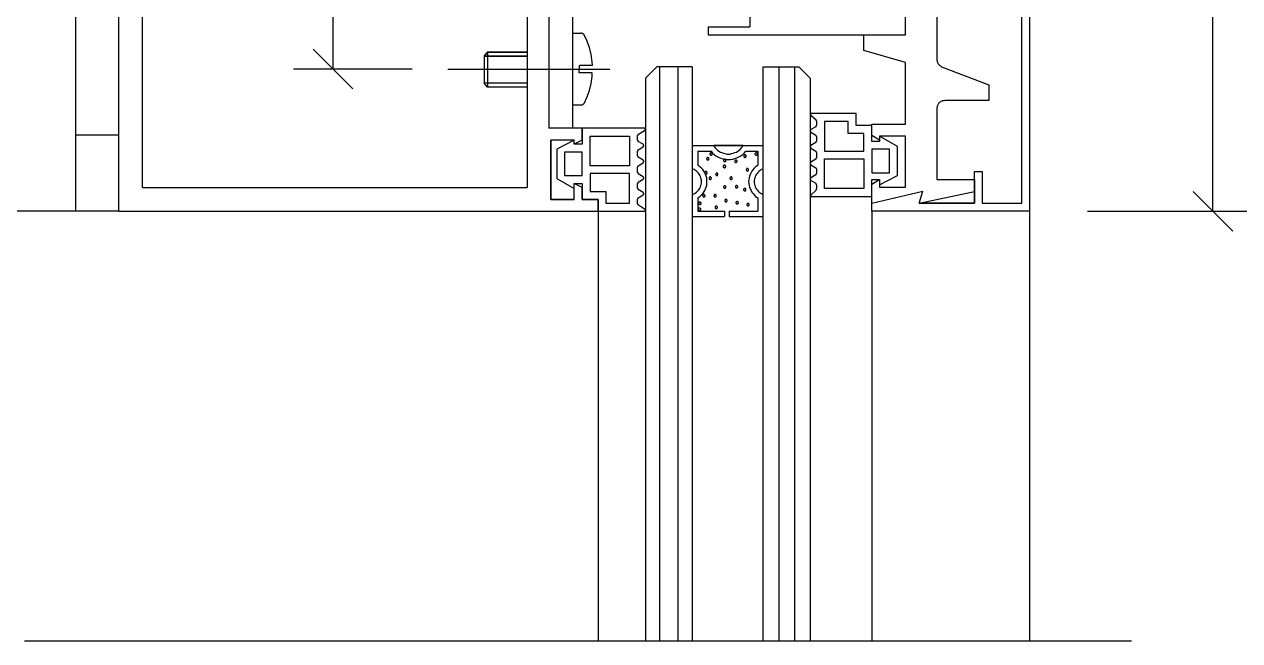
# Model space of a CAD drawing. Header units: metres. Extents: x 0 to 420, y 0 to 297.
# Drawn here: x 218.2 to 279.6, y 139.6 to 170.7 of the extents above; entities that cross this region are included whole.
import ezdxf

# ---------------------------------------------------------------- set-up
doc = ezdxf.new("R2010")
doc.units = ezdxf.units.M

msp = doc.modelspace()

# ---------------------------------------------------------------- linework, layer by layer
for p, q in [((223, 161.3), (223, 189.21)), ((278.29, 161.3), (278.29, 189.21)), ((224.2, 162.5), (224.2, 188.02)), ((243.63, 188.02), (243.63, 162.5)), ((233.83, 168.48), (233.83, 182.04)), ((262.75, 170.21), (262.75, 180.17)), ((244.73, 176.84), (244.73, 165.49)), ((245.92, 175.66), (245.92, 165.49)), ((268.63, 161.7), (268.63, 175.26)), ((269.03, 175.26), (269.03, 161.3)), ((254.89, 174.85), (254.89, 170.61)), ((264.34, 174.86), (264.34, 168.97)), ((220.81, 173.26), (220.81, 161.3)), ((245.92, 170.29), (246.35, 170.29)), ((252.79, 170.61), (254.89, 170.61)), ((252.79, 170.61), (252.79, 170.21)), ((252.79, 170.21), (262.75, 170.21)), ((260.65, 170.21), (262.75, 170.21)), ((260.65, 169.41), (260.65, 170.21)), ((232.83, 169.48), (234.83, 167.48)), ((241.64, 169.35), (241.46, 169.15)), ((241.64, 169.34), (241.46, 169.14)), ((241.46, 169.15), (243.63, 169.15)), ((241.46, 169.15), (241.46, 167.78)), ((241.46, 169.14), (243.63, 169.14)), ((241.46, 169.14), (241.46, 167.77)), ((241.64, 169.35), (241.64, 167.57)), ((241.64, 169.35), (243.63, 169.35)), ((241.64, 169.34), (241.64, 167.57)), ((241.64, 169.34), (243.63, 169.34)), ((262.75, 168.82), (260.65, 169.41)), ((237.83, 168.48), (231.83, 168.48)), ((239.63, 168.48), (247.82, 168.48)), ((246.27, 168.29), (246.28, 168.66)), ((246.94, 168.66), (246.28, 168.66)), ((249.61, 168.02), (250.19, 168.6)), ((251.98, 168.6), (250.19, 168.6)), ((250.32, 168.6), (250.32, 139.61)), ((251.25, 168.6), (251.25, 139.61)), ((251.98, 168.6), (251.98, 139.61)), ((255.57, 139.61), (255.57, 168.6)), ((255.57, 168.6), (257.37, 168.6)), ((256.37, 139.61), (256.37, 168.6)), ((257.17, 139.61), (257.17, 168.6)), ((257.96, 168), (257.37, 168.6)), ((262.75, 165.69), (262.75, 168.82)), ((264.58, 168.6), (266.97, 167.68)), ((243.63, 167.77), (241.46, 167.77)), ((243.63, 167.77), (241.46, 167.77)), ((241.64, 167.57), (241.46, 167.77)), ((241.64, 167.57), (241.46, 167.77)), ((246.93, 168.29), (246.27, 168.29)), ((249.61, 168.02), (249.61, 139.61)), ((257.96, 139.61), (257.96, 168)), ((266.97, 167.68), (266.97, 166.89)), ((243.63, 167.57), (241.64, 167.57)), ((243.63, 167.57), (241.64, 167.57)), ((245.92, 166.67), (246.35, 166.67)), ((264.34, 166.49), (264.34, 162.9)), ((266.97, 166.89), (264.74, 166.89)), ((260.26, 166.23), (257.96, 166.23)), ((257.96, 166.23), (257.96, 166.2)), ((258.01, 166.12), (258.22, 165.93)), ((258.26, 165.86), (258.26, 165.64)), ((260.26, 165.63), (260.26, 166.23)), ((246.42, 165.49), (244.73, 165.49)), ((249.61, 165.49), (246.42, 165.49)), ((246.42, 165.49), (246.42, 164.69)), ((246.42, 164.89), (246.42, 165.49)), ((249.26, 165.19), (249.57, 165.38)), ((249.61, 165.46), (249.61, 165.49)), ((258.22, 165.57), (257.98, 165.42)), ((257.98, 165.29), (258.22, 165.14)), ((259.86, 165.83), (258.66, 165.83)), ((258.66, 165.83), (258.66, 164.34)), ((259.86, 165.23), (259.86, 165.83)), ((260.65, 165.23), (259.86, 165.23)), ((261.05, 165.63), (260.26, 165.63)), ((260.65, 164.44), (260.65, 165.23)), ((261.05, 165.69), (262.75, 165.69)), ((261.05, 165.12), (261.05, 165.69)), ((261.05, 164.83), (261.05, 165.63)), ((220.81, 165.16), (223, 165.16)), ((244.83, 161.9), (244.83, 164.89)), ((244.83, 164.89), (244.83, 161.9)), ((246.02, 164.89), (244.83, 164.89)), ((246.02, 164.89), (245.13, 164.43)), ((246.02, 164.69), (246.02, 164.89)), ((246.02, 164.69), (246.02, 164.89)), ((246.42, 164.89), (246.02, 164.69)), ((246.42, 164.69), (246.02, 164.69)), ((246.42, 164.69), (246.42, 164.69)), ((246.82, 163.6), (246.82, 165.09)), ((246.82, 165.09), (248.81, 165.09)), ((248.81, 165.09), (248.81, 163.6)), ((249.21, 164.9), (249.21, 165.12)), ((249.5, 164.68), (249.25, 164.83)), ((251.98, 164.62), (255.57, 164.62)), ((251.98, 164.62), (253.07, 164.62)), ((254.55, 164.62), (253.07, 164.62)), ((254.55, 164.62), (255.57, 164.62)), ((258.22, 164.77), (257.98, 164.62)), ((258.26, 165.07), (258.26, 164.84)), ((261.45, 164.89), (261.05, 165.12)), ((261.45, 164.83), (261.05, 164.83)), ((262.75, 165.09), (261.45, 165.09)), ((262.35, 164.57), (261.45, 165.09)), ((261.45, 165.09), (261.45, 164.83)), ((261.45, 165.09), (261.45, 164.89)), ((262.75, 162.51), (262.75, 165.09)), ((245.13, 164.43), (245.13, 162.96)), ((246.42, 164.29), (245.52, 164.29)), ((245.52, 164.29), (245.52, 163.1)), ((246.42, 163.1), (246.42, 164.29)), ((249.21, 164.1), (249.21, 164.33)), ((249.25, 164.4), (249.5, 164.55)), ((249.5, 163.88), (249.25, 164.03)), ((252.26, 164.34), (252.26, 163.62)), ((252.26, 164.34), (252.92, 164.34)), ((254.69, 164.34), (255.29, 164.34)), ((255.29, 164.34), (255.29, 163.62)), ((257.98, 164.49), (258.22, 164.34)), ((258.26, 164.27), (258.26, 164)), ((258.66, 164.34), (260.65, 164.34)), ((260.65, 164.34), (260.65, 164.44)), ((261.05, 164.44), (261.05, 163.24)), ((261.95, 164.44), (261.05, 164.44)), ((261.95, 163.24), (261.95, 164.44)), ((262.35, 163.1), (262.35, 164.57)), ((248.81, 163.6), (246.82, 163.6)), ((249.21, 163.26), (249.21, 163.53)), ((249.25, 163.6), (249.5, 163.75)), ((258.22, 163.93), (257.98, 163.78)), ((257.98, 163.65), (258.22, 163.5)), ((258.26, 163.43), (258.26, 163.21)), ((258.66, 162.44), (258.66, 163.94)), ((258.66, 163.94), (260.65, 163.94)), ((260.65, 163.94), (260.65, 162.44)), ((245.13, 162.96), (246.02, 162.44)), ((245.52, 163.1), (246.42, 163.1)), ((248.81, 163.2), (246.82, 163.2)), ((246.82, 163.2), (246.82, 163.1)), ((246.82, 163.1), (246.82, 162.3)), ((248.81, 161.7), (248.81, 163.2)), ((249.5, 163.04), (249.25, 163.19)), ((249.25, 162.76), (249.5, 162.92)), ((258.22, 163.14), (257.98, 162.99)), ((257.98, 162.86), (258.22, 162.71)), ((261.05, 163.24), (261.95, 163.24)), ((261.05, 162.9), (261.45, 162.9)), ((261.05, 162.04), (261.05, 162.9)), ((261.05, 162.9), (261.05, 162.9)), ((261.05, 162.67), (261.45, 162.9)), ((261.45, 162.64), (262.35, 163.1)), ((261.45, 162.9), (261.45, 162.64)), ((261.45, 162.9), (261.45, 162.51)), ((264.34, 162.9), (266.24, 162.9)), ((266.24, 161.7), (266.24, 163.3)), ((266.24, 163.3), (266.63, 163.3)), ((266.24, 162.9), (266.24, 161.7)), ((266.63, 163.3), (266.63, 161.7)), ((224.2, 162.5), (243.63, 162.5)), ((246.02, 162.44), (246.02, 162.7)), ((246.02, 162.7), (246.42, 162.7)), ((246.02, 161.9), (246.02, 162.7)), ((246.42, 162.5), (246.02, 162.7)), ((246.42, 162.7), (246.42, 161.9)), ((246.42, 161.9), (246.42, 162.5)), ((246.82, 162.3), (247.62, 162.3)), ((247.62, 162.3), (247.62, 161.7)), ((249.21, 162.47), (249.21, 162.69)), ((249.5, 162.25), (249.25, 162.4)), ((258.22, 162.34), (258.01, 162.15)), ((258.26, 162.64), (258.26, 162.41)), ((260.65, 162.44), (258.66, 162.44)), ((261.05, 162.1), (261.05, 162.67)), ((261.05, 161.7), (263.64, 162.31)), ((261.45, 162.51), (262.75, 162.51)), ((263.44, 161.7), (263.64, 162.31)), ((263.44, 161.7), (266.24, 162.3)), ((277.29, 162.3), (279.29, 160.3)), ((244.83, 161.9), (246.02, 161.9)), ((246.02, 161.9), (244.83, 161.9)), ((246.42, 161.9), (247.22, 161.9)), ((247.22, 161.9), (246.42, 161.9)), ((246.42, 161.9), (247.22, 161.9)), ((247.22, 161.9), (247.22, 161.3)), ((247.22, 161.3), (247.22, 161.9)), ((247.62, 161.7), (248.81, 161.7)), ((249.21, 161.67), (249.21, 161.9)), ((249.25, 161.97), (249.5, 162.12)), ((249.57, 161.41), (249.26, 161.6)), ((252.26, 161.98), (252.26, 161.31)), ((255.29, 161.98), (255.29, 161.31)), ((257.96, 162.08), (257.96, 162.04)), ((257.96, 162.04), (261.05, 162.04)), ((261.05, 161.7), (261.05, 162.1)), ((261.05, 161.3), (261.05, 161.7)), ((266.24, 161.7), (263.44, 161.7)), ((263.44, 161.7), (266.24, 161.7)), ((266.63, 161.7), (268.63, 161.7)), ((223, 161.3), (97.7, 161.3)), ((223, 161.3), (247.22, 161.3)), ((244.16, 161.3), (247.22, 161.3)), ((247.22, 161.3), (249.61, 161.3)), ((247.22, 161.3), (247.22, 139.61)), ((249.61, 161.3), (249.61, 161.34)), ((251.98, 161.03), (253.61, 161.03)), ((252.26, 161.31), (253.61, 161.31)), ((253.61, 161.31), (253.61, 161.03)), ((253.85, 161.31), (255.29, 161.31)), ((253.85, 161.31), (253.85, 161.03)), ((253.85, 161.03), (255.57, 161.03)), ((261.05, 161.3), (261.05, 139.61)), ((269.03, 161.3), (261.05, 161.3)), ((269.03, 161.3), (269.03, 139.61)), ((271.95, 161.3), (280.29, 161.3)), ((218.23, 139.61), (274.17, 139.61))]:
    msp.add_line(p, q)
for points in [[(246.53, 170.18), (246.53, 170.19), (246.52, 170.2), (246.51, 170.22), (246.49, 170.23), (246.48, 170.25), (246.46, 170.26), (246.45, 170.27), (246.43, 170.28), (246.41, 170.28), (246.39, 170.29), (246.37, 170.29), (246.35, 170.29), (246.35, 170.29)], [(246.94, 168.66), (246.92, 168.85), (246.87, 169.21), (246.78, 169.57), (246.65, 169.92), (246.53, 170.18)], [(264.34, 168.97), (264.34, 168.93), (264.35, 168.89), (264.36, 168.86), (264.37, 168.82), (264.39, 168.78), (264.41, 168.75), (264.43, 168.72), (264.46, 168.69), (264.49, 168.66), (264.52, 168.64), (264.55, 168.62), (264.58, 168.6)], [(246.53, 166.78), (246.65, 167.04), (246.78, 167.39), (246.87, 167.75), (246.92, 168.11), (246.93, 168.29)], [(246.35, 166.67), (246.37, 166.67), (246.39, 166.67), (246.41, 166.67), (246.43, 166.68), (246.45, 166.69), (246.46, 166.7), (246.48, 166.71), (246.49, 166.72), (246.51, 166.74), (246.52, 166.75), (246.53, 166.77), (246.53, 166.77)], [(264.74, 166.89), (264.7, 166.88), (264.66, 166.88), (264.62, 166.87), (264.59, 166.86), (264.55, 166.84), (264.52, 166.82), (264.49, 166.8), (264.46, 166.77), (264.43, 166.74), (264.41, 166.71), (264.39, 166.68), (264.37, 166.64), (264.36, 166.6), (264.35, 166.56), (264.34, 166.53), (264.34, 166.49), (264.34, 166.49)], [(257.96, 166.2), (257.96, 166.19), (257.96, 166.18), (257.97, 166.17), (257.97, 166.16), (257.97, 166.16), (257.98, 166.15), (257.98, 166.14), (257.99, 166.14), (257.99, 166.13), (258, 166.13), (258.01, 166.13), (258.01, 166.12)], [(258.22, 165.93), (258.22, 165.93), (258.22, 165.92), (258.22, 165.91), (258.22, 165.9), (258.23, 165.9), (258.23, 165.89), (258.24, 165.88), (258.24, 165.88), (258.25, 165.87), (258.25, 165.87), (258.26, 165.86), (258.26, 165.86)], [(249.57, 165.38), (249.57, 165.39), (249.57, 165.39), (249.58, 165.39), (249.59, 165.4), (249.59, 165.41), (249.6, 165.41), (249.6, 165.42), (249.6, 165.43), (249.61, 165.43), (249.61, 165.44), (249.61, 165.45), (249.61, 165.46), (249.61, 165.46)], [(257.98, 165.42), (257.97, 165.41), (257.97, 165.41), (257.96, 165.4), (257.96, 165.4), (257.95, 165.39), (257.95, 165.38), (257.95, 165.38), (257.94, 165.37), (257.94, 165.36), (257.94, 165.35), (257.94, 165.35), (257.94, 165.34), (257.95, 165.33), (257.95, 165.32), (257.95, 165.32), (257.96, 165.31), (257.96, 165.3), (257.97, 165.3), (257.97, 165.29), (257.98, 165.29)], [(258.26, 165.64), (258.26, 165.64), (258.25, 165.63), (258.25, 165.63), (258.24, 165.62), (258.24, 165.61), (258.23, 165.61), (258.23, 165.6), (258.23, 165.59), (258.23, 165.58), (258.22, 165.58), (258.22, 165.57), (258.22, 165.57)], [(249.21, 165.12), (249.21, 165.12), (249.22, 165.13), (249.23, 165.13), (249.23, 165.14), (249.24, 165.14), (249.24, 165.15), (249.25, 165.16), (249.25, 165.16), (249.25, 165.17), (249.25, 165.18), (249.26, 165.19), (249.26, 165.19), (249.26, 165.19)], [(249.25, 164.83), (249.25, 164.84), (249.25, 164.84), (249.25, 164.85), (249.24, 164.86), (249.24, 164.87), (249.24, 164.87), (249.23, 164.88), (249.23, 164.89), (249.22, 164.89), (249.21, 164.9), (249.21, 164.9)], [(249.5, 164.55), (249.5, 164.55), (249.51, 164.56), (249.51, 164.56), (249.52, 164.57), (249.52, 164.58), (249.52, 164.58), (249.53, 164.59), (249.53, 164.6), (249.53, 164.61), (249.53, 164.61), (249.53, 164.62), (249.53, 164.63), (249.53, 164.64), (249.52, 164.64), (249.52, 164.65), (249.52, 164.66), (249.51, 164.66), (249.51, 164.67), (249.5, 164.68), (249.5, 164.68)], [(253.07, 164.62), (253.09, 164.57), (253.14, 164.5), (253.2, 164.44), (253.26, 164.39), (253.33, 164.34), (253.4, 164.29), (253.48, 164.26), (253.56, 164.23), (253.64, 164.21), (253.72, 164.19), (253.81, 164.19), (253.89, 164.19), (253.97, 164.21), (254.05, 164.23), (254.13, 164.26), (254.21, 164.29), (254.28, 164.34), (254.35, 164.39), (254.41, 164.44), (254.47, 164.5), (254.52, 164.57), (254.55, 164.62)], [(257.98, 164.62), (257.97, 164.62), (257.97, 164.61), (257.96, 164.61), (257.96, 164.6), (257.95, 164.59), (257.95, 164.59), (257.95, 164.58), (257.94, 164.57), (257.94, 164.56), (257.94, 164.56), (257.94, 164.55), (257.94, 164.54), (257.95, 164.53), (257.95, 164.53), (257.95, 164.52), (257.96, 164.51), (257.96, 164.51), (257.97, 164.5), (257.97, 164.49), (257.98, 164.49)], [(258.22, 165.14), (258.22, 165.13), (258.23, 165.12), (258.23, 165.11), (258.23, 165.11), (258.23, 165.1), (258.24, 165.09), (258.24, 165.09), (258.25, 165.08), (258.25, 165.08), (258.26, 165.07), (258.26, 165.07)], [(258.26, 164.84), (258.26, 164.84), (258.25, 164.83), (258.25, 164.83), (258.24, 164.82), (258.24, 164.82), (258.23, 164.81), (258.23, 164.8), (258.23, 164.79), (258.23, 164.79), (258.22, 164.78), (258.22, 164.77), (258.22, 164.77)], [(249.21, 164.33), (249.21, 164.33), (249.22, 164.34), (249.23, 164.34), (249.23, 164.35), (249.24, 164.35), (249.24, 164.36), (249.24, 164.37), (249.25, 164.37), (249.25, 164.38), (249.25, 164.39), (249.25, 164.4), (249.25, 164.4)], [(249.25, 164.03), (249.25, 164.04), (249.25, 164.05), (249.25, 164.06), (249.24, 164.06), (249.24, 164.07), (249.24, 164.08), (249.23, 164.08), (249.23, 164.09), (249.22, 164.09), (249.21, 164.1), (249.21, 164.1)], [(252.83, 163.95), (252.83, 163.95), (252.82, 163.96), (252.82, 163.96), (252.82, 163.97), (252.82, 163.97), (252.82, 163.98), (252.81, 163.98), (252.81, 163.99), (252.8, 163.99), (252.8, 164), (252.79, 164), (252.79, 164), (252.78, 164), (252.78, 164.01), (252.77, 164.01), (252.76, 164.01), (252.76, 164.01), (252.75, 164.01), (252.75, 164), (252.74, 164), (252.74, 164), (252.73, 164), (252.73, 163.99), (252.72, 163.99), (252.72, 163.98), (252.71, 163.98), (252.71, 163.97), (252.71, 163.97), (252.71, 163.96), (252.7, 163.96), (252.7, 163.95), (252.7, 163.95), (252.7, 163.94), (252.7, 163.93), (252.71, 163.93), (252.71, 163.92), (252.71, 163.92), (252.71, 163.91), (252.72, 163.91), (252.72, 163.9), (252.73, 163.9), (252.73, 163.9), (252.74, 163.89), (252.74, 163.89), (252.75, 163.89), (252.75, 163.89), (252.76, 163.89), (252.76, 163.88), (252.77, 163.89), (252.78, 163.89), (252.78, 163.89), (252.79, 163.89), (252.79, 163.89), (252.8, 163.9), (252.8, 163.9), (252.81, 163.9), (252.81, 163.91), (252.82, 163.91), (252.82, 163.92), (252.82, 163.92), (252.82, 163.93), (252.82, 163.93), (252.83, 163.94), (252.83, 163.95)], [(252.99, 164.19), (252.99, 164.2), (252.99, 164.2), (252.99, 164.21), (252.99, 164.21), (252.99, 164.22), (252.98, 164.22), (252.98, 164.23), (252.98, 164.23), (252.97, 164.24), (252.97, 164.24), (252.96, 164.24), (252.96, 164.25), (252.95, 164.25), (252.94, 164.25), (252.94, 164.25), (252.93, 164.25), (252.93, 164.25), (252.92, 164.25), (252.92, 164.25), (252.91, 164.25), (252.9, 164.24), (252.9, 164.24), (252.89, 164.24), (252.89, 164.23), (252.89, 164.23), (252.88, 164.22), (252.88, 164.22), (252.88, 164.21), (252.87, 164.21), (252.87, 164.2), (252.87, 164.2), (252.87, 164.19), (252.87, 164.18), (252.87, 164.18), (252.87, 164.17), (252.88, 164.17), (252.88, 164.16), (252.88, 164.16), (252.89, 164.15), (252.89, 164.15), (252.89, 164.14), (252.9, 164.14), (252.9, 164.14), (252.91, 164.13), (252.92, 164.13), (252.92, 164.13), (252.93, 164.13), (252.93, 164.13), (252.94, 164.13), (252.94, 164.13), (252.95, 164.13), (252.96, 164.13), (252.96, 164.14), (252.97, 164.14), (252.97, 164.14), (252.98, 164.15), (252.98, 164.15), (252.98, 164.16), (252.99, 164.16), (252.99, 164.17), (252.99, 164.17), (252.99, 164.18), (252.99, 164.18), (252.99, 164.19)], [(252.92, 164.34), (252.93, 164.33), (253, 164.24), (253.08, 164.17), (253.17, 164.1), (253.27, 164.05), (253.37, 164), (253.48, 163.96), (253.58, 163.93), (253.69, 163.92), (253.81, 163.91), (253.92, 163.92), (254.03, 163.93), (254.14, 163.96), (254.24, 164), (254.34, 164.05), (254.44, 164.1), (254.53, 164.17), (254.61, 164.24), (254.68, 164.33), (254.69, 164.34)], [(254.71, 164.08), (254.71, 164.09), (254.71, 164.1), (254.71, 164.1), (254.7, 164.11), (254.7, 164.11), (254.7, 164.12), (254.69, 164.12), (254.69, 164.13), (254.69, 164.13), (254.68, 164.13), (254.68, 164.14), (254.67, 164.14), (254.67, 164.14), (254.66, 164.14), (254.65, 164.14), (254.65, 164.14), (254.64, 164.14), (254.64, 164.14), (254.63, 164.14), (254.62, 164.14), (254.62, 164.14), (254.61, 164.13), (254.61, 164.13), (254.6, 164.13), (254.6, 164.12), (254.6, 164.12), (254.59, 164.11), (254.59, 164.11), (254.59, 164.1), (254.59, 164.1), (254.59, 164.09), (254.59, 164.08), (254.59, 164.08), (254.59, 164.07), (254.59, 164.07), (254.59, 164.06), (254.59, 164.05), (254.6, 164.05), (254.6, 164.04), (254.6, 164.04), (254.61, 164.04), (254.61, 164.03), (254.62, 164.03), (254.62, 164.03), (254.63, 164.03), (254.64, 164.02), (254.64, 164.02), (254.65, 164.02), (254.65, 164.02), (254.66, 164.02), (254.67, 164.03), (254.67, 164.03), (254.68, 164.03), (254.68, 164.03), (254.69, 164.04), (254.69, 164.04), (254.69, 164.04), (254.7, 164.05), (254.7, 164.05), (254.7, 164.06), (254.71, 164.07), (254.71, 164.07), (254.71, 164.08), (254.71, 164.08)], [(255.28, 164.19), (255.27, 164.2), (255.27, 164.2), (255.27, 164.21), (255.27, 164.21), (255.27, 164.22), (255.26, 164.22), (255.26, 164.23), (255.26, 164.23), (255.25, 164.24), (255.25, 164.24), (255.24, 164.24), (255.24, 164.25), (255.23, 164.25), (255.23, 164.25), (255.22, 164.25), (255.21, 164.25), (255.21, 164.25), (255.2, 164.25), (255.2, 164.25), (255.19, 164.25), (255.18, 164.24), (255.18, 164.24), (255.18, 164.24), (255.17, 164.23), (255.17, 164.23), (255.16, 164.22), (255.16, 164.22), (255.16, 164.21), (255.16, 164.21), (255.15, 164.2), (255.15, 164.2), (255.15, 164.19), (255.15, 164.18), (255.15, 164.18), (255.16, 164.17), (255.16, 164.17), (255.16, 164.16), (255.16, 164.16), (255.17, 164.15), (255.17, 164.15), (255.18, 164.14), (255.18, 164.14), (255.18, 164.14), (255.19, 164.13), (255.2, 164.13), (255.2, 164.13), (255.21, 164.13), (255.21, 164.13), (255.22, 164.13), (255.23, 164.13), (255.23, 164.13), (255.24, 164.13), (255.24, 164.14), (255.25, 164.14), (255.25, 164.14), (255.26, 164.15), (255.26, 164.15), (255.26, 164.16), (255.27, 164.16), (255.27, 164.17), (255.27, 164.17), (255.27, 164.18), (255.27, 164.18), (255.28, 164.19)], [(258.22, 164.34), (258.22, 164.33), (258.23, 164.32), (258.23, 164.32), (258.23, 164.31), (258.23, 164.3), (258.24, 164.3), (258.24, 164.29), (258.25, 164.28), (258.25, 164.28), (258.26, 164.27), (258.26, 164.27)], [(258.26, 164), (258.26, 164), (258.25, 164), (258.25, 163.99), (258.24, 163.99), (258.24, 163.98), (258.23, 163.97), (258.23, 163.97), (258.23, 163.96), (258.23, 163.95), (258.22, 163.94), (258.22, 163.93), (258.22, 163.93)], [(249.21, 163.53), (249.21, 163.53), (249.22, 163.54), (249.23, 163.54), (249.23, 163.55), (249.24, 163.56), (249.24, 163.56), (249.24, 163.57), (249.25, 163.58), (249.25, 163.58), (249.25, 163.59), (249.25, 163.6), (249.25, 163.6)], [(249.5, 163.75), (249.5, 163.75), (249.51, 163.76), (249.51, 163.77), (249.52, 163.77), (249.52, 163.78), (249.52, 163.79), (249.53, 163.79), (249.53, 163.8), (249.53, 163.81), (249.53, 163.82), (249.53, 163.82), (249.53, 163.83), (249.53, 163.84), (249.52, 163.85), (249.52, 163.85), (249.52, 163.86), (249.51, 163.87), (249.51, 163.87), (249.5, 163.88), (249.5, 163.88)], [(251.98, 162.15), (252.02, 162.17), (252.09, 162.2), (252.14, 162.23), (252.2, 162.27), (252.25, 162.31), (252.29, 162.36), (252.33, 162.42), (252.36, 162.47), (252.39, 162.54), (252.42, 162.6), (252.43, 162.66), (252.44, 162.73), (252.44, 162.8), (252.44, 162.86), (252.43, 162.93), (252.42, 162.99), (252.39, 163.06), (252.36, 163.12), (252.33, 163.17), (252.29, 163.23), (252.25, 163.28), (252.2, 163.32), (252.14, 163.36), (252.09, 163.4), (252.02, 163.42), (251.98, 163.44)], [(252.26, 161.98), (252.3, 162), (252.37, 162.05), (252.44, 162.12), (252.51, 162.19), (252.56, 162.26), (252.61, 162.34), (252.65, 162.43), (252.68, 162.52), (252.71, 162.61), (252.72, 162.7), (252.72, 162.8), (252.72, 162.89), (252.71, 162.98), (252.68, 163.07), (252.65, 163.16), (252.61, 163.25), (252.56, 163.33), (252.51, 163.4), (252.44, 163.47), (252.37, 163.54), (252.3, 163.59), (252.26, 163.62)], [(253.67, 163.56), (253.67, 163.57), (253.67, 163.58), (253.67, 163.58), (253.66, 163.59), (253.66, 163.59), (253.66, 163.6), (253.65, 163.6), (253.65, 163.61), (253.65, 163.61), (253.64, 163.61), (253.64, 163.62), (253.63, 163.62), (253.62, 163.62), (253.62, 163.62), (253.61, 163.62), (253.61, 163.62), (253.6, 163.62), (253.59, 163.62), (253.59, 163.62), (253.58, 163.62), (253.58, 163.62), (253.57, 163.61), (253.57, 163.61), (253.56, 163.61), (253.56, 163.6), (253.56, 163.6), (253.55, 163.59), (253.55, 163.59), (253.55, 163.58), (253.55, 163.58), (253.55, 163.57), (253.55, 163.56), (253.55, 163.56), (253.55, 163.55), (253.55, 163.55), (253.55, 163.54), (253.55, 163.53), (253.56, 163.53), (253.56, 163.52), (253.56, 163.52), (253.57, 163.52), (253.57, 163.51), (253.58, 163.51), (253.58, 163.51), (253.59, 163.5), (253.59, 163.5), (253.6, 163.5), (253.61, 163.5), (253.61, 163.5), (253.62, 163.5), (253.62, 163.5), (253.63, 163.51), (253.64, 163.51), (253.64, 163.51), (253.65, 163.52), (253.65, 163.52), (253.65, 163.52), (253.66, 163.53), (253.66, 163.53), (253.66, 163.54), (253.67, 163.55), (253.67, 163.55), (253.67, 163.56), (253.67, 163.56)], [(253.68, 163.87), (253.68, 163.88), (253.68, 163.88), (253.68, 163.89), (253.68, 163.89), (253.68, 163.9), (253.67, 163.9), (253.67, 163.91), (253.67, 163.91), (253.66, 163.92), (253.66, 163.92), (253.65, 163.92), (253.65, 163.93), (253.64, 163.93), (253.63, 163.93), (253.63, 163.93), (253.62, 163.93), (253.62, 163.93), (253.61, 163.93), (253.6, 163.93), (253.6, 163.93), (253.59, 163.92), (253.59, 163.92), (253.58, 163.92), (253.58, 163.91), (253.57, 163.91), (253.57, 163.9), (253.57, 163.9), (253.57, 163.89), (253.56, 163.89), (253.56, 163.88), (253.56, 163.88), (253.56, 163.87), (253.56, 163.86), (253.56, 163.86), (253.56, 163.85), (253.57, 163.85), (253.57, 163.84), (253.57, 163.84), (253.57, 163.83), (253.58, 163.83), (253.58, 163.82), (253.59, 163.82), (253.59, 163.82), (253.6, 163.81), (253.6, 163.81), (253.61, 163.81), (253.62, 163.81), (253.62, 163.81), (253.63, 163.81), (253.63, 163.81), (253.64, 163.81), (253.65, 163.81), (253.65, 163.82), (253.66, 163.82), (253.66, 163.82), (253.67, 163.83), (253.67, 163.83), (253.67, 163.84), (253.68, 163.84), (253.68, 163.85), (253.68, 163.85), (253.68, 163.86), (253.68, 163.86), (253.68, 163.87)], [(254.25, 163.82), (254.25, 163.83), (254.25, 163.84), (254.25, 163.84), (254.24, 163.85), (254.24, 163.85), (254.24, 163.86), (254.24, 163.86), (254.23, 163.87), (254.23, 163.87), (254.22, 163.87), (254.22, 163.88), (254.21, 163.88), (254.21, 163.88), (254.2, 163.88), (254.19, 163.88), (254.19, 163.88), (254.18, 163.88), (254.18, 163.88), (254.17, 163.88), (254.16, 163.88), (254.16, 163.88), (254.15, 163.87), (254.15, 163.87), (254.14, 163.87), (254.14, 163.86), (254.14, 163.86), (254.13, 163.85), (254.13, 163.85), (254.13, 163.84), (254.13, 163.84), (254.13, 163.83), (254.13, 163.82), (254.13, 163.82), (254.13, 163.81), (254.13, 163.81), (254.13, 163.8), (254.13, 163.79), (254.14, 163.79), (254.14, 163.78), (254.14, 163.78), (254.15, 163.78), (254.15, 163.77), (254.16, 163.77), (254.16, 163.77), (254.17, 163.76), (254.18, 163.76), (254.18, 163.76), (254.19, 163.76), (254.19, 163.76), (254.2, 163.76), (254.21, 163.76), (254.21, 163.77), (254.22, 163.77), (254.22, 163.77), (254.23, 163.78), (254.23, 163.78), (254.24, 163.78), (254.24, 163.79), (254.24, 163.79), (254.24, 163.8), (254.25, 163.81), (254.25, 163.81), (254.25, 163.82), (254.25, 163.82)], [(254.83, 163.4), (254.83, 163.4), (254.83, 163.41), (254.83, 163.41), (254.83, 163.42), (254.82, 163.42), (254.82, 163.43), (254.82, 163.43), (254.81, 163.44), (254.81, 163.44), (254.8, 163.45), (254.8, 163.45), (254.79, 163.45), (254.79, 163.45), (254.78, 163.46), (254.78, 163.46), (254.77, 163.46), (254.76, 163.46), (254.76, 163.46), (254.75, 163.45), (254.75, 163.45), (254.74, 163.45), (254.74, 163.45), (254.73, 163.44), (254.73, 163.44), (254.72, 163.43), (254.72, 163.43), (254.72, 163.42), (254.71, 163.42), (254.71, 163.41), (254.71, 163.41), (254.71, 163.4), (254.71, 163.4), (254.71, 163.39), (254.71, 163.38), (254.71, 163.38), (254.71, 163.37), (254.72, 163.37), (254.72, 163.36), (254.72, 163.36), (254.73, 163.35), (254.73, 163.35), (254.74, 163.34), (254.74, 163.34), (254.75, 163.34), (254.75, 163.34), (254.76, 163.34), (254.76, 163.33), (254.77, 163.33), (254.78, 163.33), (254.78, 163.34), (254.79, 163.34), (254.79, 163.34), (254.8, 163.34), (254.8, 163.34), (254.81, 163.35), (254.81, 163.35), (254.82, 163.36), (254.82, 163.36), (254.82, 163.37), (254.83, 163.37), (254.83, 163.38), (254.83, 163.38), (254.83, 163.39), (254.83, 163.4)], [(255.29, 163.62), (255.26, 163.59), (255.18, 163.54), (255.11, 163.47), (255.05, 163.4), (254.99, 163.33), (254.95, 163.25), (254.91, 163.16), (254.87, 163.07), (254.85, 162.98), (254.84, 162.89), (254.83, 162.8), (254.84, 162.7), (254.85, 162.61), (254.87, 162.52), (254.91, 162.43), (254.95, 162.34), (254.99, 162.26), (255.05, 162.19), (255.11, 162.12), (255.18, 162.05), (255.26, 162), (255.29, 161.98)], [(255.57, 163.44), (255.53, 163.42), (255.47, 163.4), (255.41, 163.36), (255.36, 163.32), (255.31, 163.28), (255.27, 163.23), (255.23, 163.17), (255.19, 163.12), (255.16, 163.06), (255.14, 162.99), (255.12, 162.93), (255.11, 162.86), (255.11, 162.8), (255.11, 162.73), (255.12, 162.66), (255.14, 162.6), (255.16, 162.54), (255.19, 162.47), (255.23, 162.42), (255.27, 162.36), (255.31, 162.31), (255.36, 162.27), (255.41, 162.23), (255.47, 162.2), (255.53, 162.17), (255.57, 162.15)], [(257.98, 163.78), (257.97, 163.78), (257.97, 163.78), (257.96, 163.77), (257.96, 163.76), (257.95, 163.76), (257.95, 163.75), (257.95, 163.74), (257.94, 163.73), (257.94, 163.73), (257.94, 163.72), (257.94, 163.71), (257.94, 163.7), (257.95, 163.7), (257.95, 163.69), (257.95, 163.68), (257.96, 163.67), (257.96, 163.67), (257.97, 163.66), (257.97, 163.66), (257.98, 163.65)], [(258.22, 163.5), (258.22, 163.49), (258.23, 163.49), (258.23, 163.48), (258.23, 163.47), (258.23, 163.47), (258.24, 163.46), (258.24, 163.45), (258.25, 163.45), (258.25, 163.44), (258.26, 163.44), (258.26, 163.43)], [(249.25, 163.19), (249.25, 163.2), (249.25, 163.21), (249.25, 163.22), (249.24, 163.23), (249.24, 163.23), (249.24, 163.24), (249.23, 163.25), (249.23, 163.25), (249.22, 163.26), (249.21, 163.26), (249.21, 163.26)], [(249.5, 162.92), (249.5, 162.92), (249.51, 162.92), (249.51, 162.93), (249.52, 162.93), (249.52, 162.94), (249.52, 162.95), (249.53, 162.96), (249.53, 162.96), (249.53, 162.97), (249.53, 162.98), (249.53, 162.99), (249.53, 162.99), (249.53, 163), (249.52, 163.01), (249.52, 163.02), (249.52, 163.02), (249.51, 163.03), (249.51, 163.04), (249.5, 163.04), (249.5, 163.04)], [(252.73, 163.24), (252.73, 163.25), (252.73, 163.25), (252.73, 163.26), (252.73, 163.27), (252.73, 163.27), (252.72, 163.28), (252.72, 163.28), (252.72, 163.29), (252.71, 163.29), (252.71, 163.29), (252.7, 163.3), (252.7, 163.3), (252.69, 163.3), (252.68, 163.3), (252.68, 163.3), (252.67, 163.3), (252.67, 163.3), (252.66, 163.3), (252.65, 163.3), (252.65, 163.3), (252.64, 163.3), (252.64, 163.29), (252.63, 163.29), (252.63, 163.29), (252.63, 163.28), (252.62, 163.28), (252.62, 163.27), (252.62, 163.27), (252.61, 163.26), (252.61, 163.25), (252.61, 163.25), (252.61, 163.24), (252.61, 163.24), (252.61, 163.23), (252.61, 163.22), (252.62, 163.22), (252.62, 163.21), (252.62, 163.21), (252.63, 163.2), (252.63, 163.2), (252.63, 163.19), (252.64, 163.19), (252.64, 163.19), (252.65, 163.19), (252.65, 163.18), (252.66, 163.18), (252.67, 163.18), (252.67, 163.18), (252.68, 163.18), (252.68, 163.18), (252.69, 163.18), (252.7, 163.19), (252.7, 163.19), (252.71, 163.19), (252.71, 163.19), (252.72, 163.2), (252.72, 163.2), (252.72, 163.21), (252.73, 163.21), (252.73, 163.22), (252.73, 163.22), (252.73, 163.23), (252.73, 163.24), (252.73, 163.24)], [(252.95, 162.97), (252.95, 162.97), (252.95, 162.98), (252.95, 162.98), (252.94, 162.99), (252.94, 163), (252.94, 163), (252.93, 163.01), (252.93, 163.01), (252.93, 163.01), (252.92, 163.02), (252.92, 163.02), (252.91, 163.02), (252.9, 163.03), (252.9, 163.03), (252.89, 163.03), (252.89, 163.03), (252.88, 163.03), (252.88, 163.03), (252.87, 163.03), (252.86, 163.02), (252.86, 163.02), (252.85, 163.02), (252.85, 163.01), (252.84, 163.01), (252.84, 163.01), (252.84, 163), (252.83, 163), (252.83, 162.99), (252.83, 162.98), (252.83, 162.98), (252.83, 162.97), (252.83, 162.97), (252.83, 162.96), (252.83, 162.95), (252.83, 162.95), (252.83, 162.94), (252.83, 162.94), (252.84, 162.93), (252.84, 162.93), (252.84, 162.92), (252.85, 162.92), (252.85, 162.92), (252.86, 162.91), (252.86, 162.91), (252.87, 162.91), (252.88, 162.91), (252.88, 162.91), (252.89, 162.91), (252.89, 162.91), (252.9, 162.91), (252.9, 162.91), (252.91, 162.91), (252.92, 162.91), (252.92, 162.92), (252.93, 162.92), (252.93, 162.92), (252.93, 162.93), (252.94, 162.93), (252.94, 162.94), (252.94, 162.94), (252.95, 162.95), (252.95, 162.95), (252.95, 162.96), (252.95, 162.97)], [(253.28, 163.17), (253.28, 163.17), (253.28, 163.18), (253.28, 163.18), (253.28, 163.19), (253.28, 163.19), (253.27, 163.2), (253.27, 163.2), (253.27, 163.21), (253.26, 163.21), (253.26, 163.22), (253.25, 163.22), (253.25, 163.22), (253.24, 163.22), (253.24, 163.23), (253.23, 163.23), (253.22, 163.23), (253.22, 163.23), (253.21, 163.23), (253.21, 163.22), (253.2, 163.22), (253.19, 163.22), (253.19, 163.22), (253.18, 163.21), (253.18, 163.21), (253.18, 163.2), (253.17, 163.2), (253.17, 163.19), (253.17, 163.19), (253.17, 163.18), (253.16, 163.18), (253.16, 163.17), (253.16, 163.17), (253.16, 163.16), (253.16, 163.15), (253.17, 163.15), (253.17, 163.14), (253.17, 163.14), (253.17, 163.13), (253.18, 163.13), (253.18, 163.12), (253.18, 163.12), (253.19, 163.11), (253.19, 163.11), (253.2, 163.11), (253.21, 163.11), (253.21, 163.11), (253.22, 163.1), (253.22, 163.1), (253.23, 163.1), (253.24, 163.11), (253.24, 163.11), (253.25, 163.11), (253.25, 163.11), (253.26, 163.11), (253.26, 163.12), (253.27, 163.12), (253.27, 163.13), (253.27, 163.13), (253.28, 163.14), (253.28, 163.14), (253.28, 163.15), (253.28, 163.15), (253.28, 163.16), (253.28, 163.17)], [(254, 162.97), (254, 162.97), (254, 162.98), (254, 162.98), (254, 162.99), (254, 163), (253.99, 163), (253.99, 163.01), (253.99, 163.01), (253.98, 163.01), (253.98, 163.02), (253.97, 163.02), (253.97, 163.02), (253.96, 163.03), (253.96, 163.03), (253.95, 163.03), (253.94, 163.03), (253.94, 163.03), (253.93, 163.03), (253.93, 163.03), (253.92, 163.02), (253.91, 163.02), (253.91, 163.02), (253.9, 163.01), (253.9, 163.01), (253.9, 163.01), (253.89, 163), (253.89, 163), (253.89, 162.99), (253.88, 162.98), (253.88, 162.98), (253.88, 162.97), (253.88, 162.97), (253.88, 162.96), (253.88, 162.95), (253.88, 162.95), (253.89, 162.94), (253.89, 162.94), (253.89, 162.93), (253.9, 162.93), (253.9, 162.92), (253.9, 162.92), (253.91, 162.92), (253.91, 162.91), (253.92, 162.91), (253.93, 162.91), (253.93, 162.91), (253.94, 162.91), (253.94, 162.91), (253.95, 162.91), (253.96, 162.91), (253.96, 162.91), (253.97, 162.91), (253.97, 162.91), (253.98, 162.92), (253.98, 162.92), (253.99, 162.92), (253.99, 162.93), (253.99, 162.93), (254, 162.94), (254, 162.94), (254, 162.95), (254, 162.95), (254, 162.96), (254, 162.97)], [(257.98, 162.99), (257.97, 162.98), (257.97, 162.98), (257.96, 162.97), (257.96, 162.97), (257.95, 162.96), (257.95, 162.95), (257.95, 162.94), (257.94, 162.94), (257.94, 162.93), (257.94, 162.92), (257.94, 162.91), (257.94, 162.91), (257.95, 162.9), (257.95, 162.89), (257.95, 162.88), (257.96, 162.88), (257.96, 162.87), (257.97, 162.86), (257.97, 162.86), (257.98, 162.86)], [(258.26, 163.21), (258.26, 163.2), (258.25, 163.2), (258.25, 163.19), (258.24, 163.19), (258.24, 163.18), (258.23, 163.17), (258.23, 163.17), (258.23, 163.16), (258.23, 163.15), (258.22, 163.15), (258.22, 163.14), (258.22, 163.14)], [(249.21, 162.69), (249.21, 162.7), (249.22, 162.7), (249.23, 162.71), (249.23, 162.71), (249.24, 162.72), (249.24, 162.73), (249.24, 162.73), (249.25, 162.74), (249.25, 162.75), (249.25, 162.76), (249.25, 162.76), (249.25, 162.76)], [(249.25, 162.4), (249.25, 162.41), (249.25, 162.41), (249.25, 162.42), (249.24, 162.43), (249.24, 162.43), (249.24, 162.44), (249.23, 162.45), (249.23, 162.45), (249.22, 162.46), (249.21, 162.46), (249.21, 162.47)], [(249.5, 162.12), (249.5, 162.12), (249.51, 162.13), (249.51, 162.13), (249.52, 162.14), (249.52, 162.14), (249.52, 162.15), (249.53, 162.16), (249.53, 162.17), (249.53, 162.17), (249.53, 162.18), (249.53, 162.19), (249.53, 162.2), (249.53, 162.2), (249.52, 162.21), (249.52, 162.22), (249.52, 162.23), (249.51, 162.23), (249.51, 162.24), (249.5, 162.24), (249.5, 162.25)], [(253.68, 162.52), (253.68, 162.53), (253.68, 162.54), (253.68, 162.54), (253.68, 162.55), (253.68, 162.55), (253.67, 162.56), (253.67, 162.56), (253.67, 162.57), (253.66, 162.57), (253.66, 162.57), (253.65, 162.58), (253.65, 162.58), (253.64, 162.58), (253.63, 162.58), (253.63, 162.58), (253.62, 162.58), (253.62, 162.58), (253.61, 162.58), (253.6, 162.58), (253.6, 162.58), (253.59, 162.58), (253.59, 162.57), (253.58, 162.57), (253.58, 162.57), (253.57, 162.56), (253.57, 162.56), (253.57, 162.55), (253.57, 162.55), (253.56, 162.54), (253.56, 162.54), (253.56, 162.53), (253.56, 162.52), (253.56, 162.52), (253.56, 162.51), (253.56, 162.51), (253.57, 162.5), (253.57, 162.49), (253.57, 162.49), (253.57, 162.48), (253.58, 162.48), (253.58, 162.48), (253.59, 162.47), (253.59, 162.47), (253.6, 162.47), (253.6, 162.46), (253.61, 162.46), (253.62, 162.46), (253.62, 162.46), (253.63, 162.46), (253.63, 162.46), (253.64, 162.46), (253.65, 162.47), (253.65, 162.47), (253.66, 162.47), (253.66, 162.48), (253.67, 162.48), (253.67, 162.48), (253.67, 162.49), (253.68, 162.49), (253.68, 162.5), (253.68, 162.51), (253.68, 162.51), (253.68, 162.52), (253.68, 162.52)], [(254.28, 162.54), (254.28, 162.54), (254.28, 162.55), (254.28, 162.56), (254.28, 162.56), (254.27, 162.57), (254.27, 162.57), (254.27, 162.58), (254.26, 162.58), (254.26, 162.59), (254.25, 162.59), (254.25, 162.59), (254.24, 162.6), (254.24, 162.6), (254.23, 162.6), (254.22, 162.6), (254.22, 162.6), (254.21, 162.6), (254.21, 162.6), (254.2, 162.6), (254.2, 162.6), (254.19, 162.59), (254.18, 162.59), (254.18, 162.59), (254.18, 162.58), (254.17, 162.58), (254.17, 162.57), (254.16, 162.57), (254.16, 162.56), (254.16, 162.56), (254.16, 162.55), (254.16, 162.54), (254.16, 162.54), (254.16, 162.53), (254.16, 162.53), (254.16, 162.52), (254.16, 162.52), (254.16, 162.51), (254.17, 162.5), (254.17, 162.5), (254.18, 162.5), (254.18, 162.49), (254.18, 162.49), (254.19, 162.48), (254.2, 162.48), (254.2, 162.48), (254.21, 162.48), (254.21, 162.48), (254.22, 162.48), (254.22, 162.48), (254.23, 162.48), (254.24, 162.48), (254.24, 162.48), (254.25, 162.48), (254.25, 162.49), (254.26, 162.49), (254.26, 162.5), (254.27, 162.5), (254.27, 162.5), (254.27, 162.51), (254.28, 162.52), (254.28, 162.52), (254.28, 162.53), (254.28, 162.53), (254.28, 162.54)], [(254.69, 162.39), (254.69, 162.39), (254.69, 162.4), (254.69, 162.4), (254.69, 162.41), (254.69, 162.41), (254.68, 162.42), (254.68, 162.42), (254.68, 162.43), (254.67, 162.43), (254.67, 162.44), (254.66, 162.44), (254.66, 162.44), (254.65, 162.44), (254.64, 162.45), (254.64, 162.45), (254.63, 162.45), (254.63, 162.45), (254.62, 162.45), (254.61, 162.44), (254.61, 162.44), (254.6, 162.44), (254.6, 162.44), (254.59, 162.43), (254.59, 162.43), (254.58, 162.42), (254.58, 162.42), (254.58, 162.41), (254.58, 162.41), (254.57, 162.4), (254.57, 162.4), (254.57, 162.39), (254.57, 162.39), (254.57, 162.38), (254.57, 162.37), (254.57, 162.37), (254.58, 162.36), (254.58, 162.36), (254.58, 162.35), (254.58, 162.35), (254.59, 162.34), (254.59, 162.34), (254.6, 162.33), (254.6, 162.33), (254.61, 162.33), (254.61, 162.33), (254.62, 162.33), (254.63, 162.32), (254.63, 162.32), (254.64, 162.32), (254.64, 162.33), (254.65, 162.33), (254.66, 162.33), (254.66, 162.33), (254.67, 162.33), (254.67, 162.34), (254.68, 162.34), (254.68, 162.35), (254.68, 162.35), (254.69, 162.36), (254.69, 162.36), (254.69, 162.37), (254.69, 162.37), (254.69, 162.38), (254.69, 162.39)], [(258.01, 162.15), (258.01, 162.15), (258, 162.15), (257.99, 162.14), (257.99, 162.14), (257.98, 162.13), (257.98, 162.12), (257.97, 162.12), (257.97, 162.11), (257.97, 162.1), (257.96, 162.09), (257.96, 162.09), (257.96, 162.08), (257.96, 162.08)], [(258.22, 162.71), (258.22, 162.7), (258.23, 162.69), (258.23, 162.68), (258.23, 162.67), (258.23, 162.67), (258.24, 162.66), (258.24, 162.65), (258.25, 162.65), (258.25, 162.64), (258.26, 162.64), (258.26, 162.64)], [(258.26, 162.41), (258.26, 162.41), (258.25, 162.41), (258.25, 162.4), (258.24, 162.4), (258.24, 162.39), (258.23, 162.39), (258.23, 162.38), (258.22, 162.37), (258.22, 162.36), (258.22, 162.36), (258.22, 162.35), (258.22, 162.34), (258.22, 162.34)], [(249.21, 161.9), (249.21, 161.9), (249.22, 161.9), (249.23, 161.91), (249.23, 161.92), (249.24, 161.92), (249.24, 161.93), (249.24, 161.94), (249.25, 161.94), (249.25, 161.95), (249.25, 161.96), (249.25, 161.97), (249.25, 161.97)], [(249.26, 161.6), (249.26, 161.61), (249.25, 161.62), (249.25, 161.62), (249.25, 161.63), (249.25, 161.64), (249.24, 161.65), (249.24, 161.65), (249.23, 161.66), (249.23, 161.66), (249.22, 161.67), (249.21, 161.67), (249.21, 161.67)], [(252.43, 161.7), (252.43, 161.7), (252.43, 161.71), (252.43, 161.71), (252.42, 161.72), (252.42, 161.73), (252.42, 161.73), (252.41, 161.74), (252.41, 161.74), (252.41, 161.74), (252.4, 161.75), (252.4, 161.75), (252.39, 161.75), (252.38, 161.76), (252.38, 161.76), (252.37, 161.76), (252.37, 161.76), (252.36, 161.76), (252.35, 161.76), (252.35, 161.76), (252.34, 161.75), (252.34, 161.75), (252.33, 161.75), (252.33, 161.74), (252.32, 161.74), (252.32, 161.74), (252.32, 161.73), (252.31, 161.73), (252.31, 161.72), (252.31, 161.71), (252.31, 161.71), (252.31, 161.7), (252.31, 161.7), (252.31, 161.69), (252.31, 161.69), (252.31, 161.68), (252.31, 161.67), (252.31, 161.67), (252.32, 161.66), (252.32, 161.66), (252.32, 161.65), (252.33, 161.65), (252.33, 161.65), (252.34, 161.64), (252.34, 161.64), (252.35, 161.64), (252.35, 161.64), (252.36, 161.64), (252.37, 161.64), (252.37, 161.64), (252.38, 161.64), (252.38, 161.64), (252.39, 161.64), (252.4, 161.64), (252.4, 161.65), (252.41, 161.65), (252.41, 161.65), (252.41, 161.66), (252.42, 161.66), (252.42, 161.67), (252.42, 161.67), (252.43, 161.68), (252.43, 161.69), (252.43, 161.69), (252.43, 161.7)], [(252.63, 162.08), (252.63, 162.09), (252.63, 162.09), (252.62, 162.1), (252.62, 162.1), (252.62, 162.11), (252.62, 162.11), (252.61, 162.12), (252.61, 162.12), (252.6, 162.13), (252.6, 162.13), (252.59, 162.13), (252.59, 162.14), (252.58, 162.14), (252.58, 162.14), (252.57, 162.14), (252.57, 162.14), (252.56, 162.14), (252.55, 162.14), (252.55, 162.14), (252.54, 162.14), (252.54, 162.13), (252.53, 162.13), (252.53, 162.13), (252.52, 162.12), (252.52, 162.12), (252.51, 162.11), (252.51, 162.11), (252.51, 162.1), (252.51, 162.1), (252.51, 162.09), (252.5, 162.09), (252.5, 162.08), (252.5, 162.07), (252.51, 162.07), (252.51, 162.06), (252.51, 162.06), (252.51, 162.05), (252.51, 162.05), (252.52, 162.04), (252.52, 162.04), (252.53, 162.03), (252.53, 162.03), (252.54, 162.03), (252.54, 162.02), (252.55, 162.02), (252.55, 162.02), (252.56, 162.02), (252.57, 162.02), (252.57, 162.02), (252.58, 162.02), (252.58, 162.02), (252.59, 162.02), (252.59, 162.03), (252.6, 162.03), (252.6, 162.03), (252.61, 162.04), (252.61, 162.04), (252.62, 162.05), (252.62, 162.05), (252.62, 162.06), (252.62, 162.06), (252.63, 162.07), (252.63, 162.07), (252.63, 162.08)], [(253.19, 162.08), (253.19, 162.09), (253.19, 162.09), (253.19, 162.1), (253.19, 162.1), (253.19, 162.11), (253.18, 162.11), (253.18, 162.12), (253.18, 162.12), (253.17, 162.13), (253.17, 162.13), (253.16, 162.13), (253.16, 162.14), (253.15, 162.14), (253.14, 162.14), (253.14, 162.14), (253.13, 162.14), (253.13, 162.14), (253.12, 162.14), (253.11, 162.14), (253.11, 162.14), (253.1, 162.13), (253.1, 162.13), (253.09, 162.13), (253.09, 162.12), (253.08, 162.12), (253.08, 162.11), (253.08, 162.11), (253.08, 162.1), (253.07, 162.1), (253.07, 162.09), (253.07, 162.09), (253.07, 162.08), (253.07, 162.07), (253.07, 162.07), (253.07, 162.06), (253.08, 162.06), (253.08, 162.05), (253.08, 162.05), (253.08, 162.04), (253.09, 162.04), (253.09, 162.03), (253.1, 162.03), (253.1, 162.03), (253.11, 162.02), (253.11, 162.02), (253.12, 162.02), (253.13, 162.02), (253.13, 162.02), (253.14, 162.02), (253.14, 162.02), (253.15, 162.02), (253.16, 162.02), (253.16, 162.03), (253.17, 162.03), (253.17, 162.03), (253.18, 162.04), (253.18, 162.04), (253.18, 162.05), (253.19, 162.05), (253.19, 162.06), (253.19, 162.06), (253.19, 162.07), (253.19, 162.07), (253.19, 162.08)], [(253.25, 161.5), (253.25, 161.5), (253.25, 161.51), (253.25, 161.52), (253.25, 161.52), (253.25, 161.53), (253.24, 161.53), (253.24, 161.54), (253.24, 161.54), (253.23, 161.55), (253.23, 161.55), (253.22, 161.55), (253.22, 161.55), (253.21, 161.56), (253.21, 161.56), (253.2, 161.56), (253.19, 161.56), (253.19, 161.56), (253.18, 161.56), (253.18, 161.56), (253.17, 161.55), (253.16, 161.55), (253.16, 161.55), (253.15, 161.55), (253.15, 161.54), (253.15, 161.54), (253.14, 161.53), (253.14, 161.53), (253.14, 161.52), (253.13, 161.52), (253.13, 161.51), (253.13, 161.5), (253.13, 161.5), (253.13, 161.49), (253.13, 161.49), (253.13, 161.48), (253.14, 161.47), (253.14, 161.47), (253.14, 161.46), (253.15, 161.46), (253.15, 161.45), (253.15, 161.45), (253.16, 161.45), (253.16, 161.44), (253.17, 161.44), (253.18, 161.44), (253.18, 161.44), (253.19, 161.44), (253.19, 161.44), (253.2, 161.44), (253.21, 161.44), (253.21, 161.44), (253.22, 161.44), (253.22, 161.44), (253.23, 161.45), (253.23, 161.45), (253.24, 161.45), (253.24, 161.46), (253.24, 161.46), (253.25, 161.47), (253.25, 161.47), (253.25, 161.48), (253.25, 161.49), (253.25, 161.49), (253.25, 161.5)], [(253.74, 161.83), (253.74, 161.84), (253.74, 161.85), (253.74, 161.85), (253.74, 161.86), (253.74, 161.86), (253.73, 161.87), (253.73, 161.87), (253.73, 161.88), (253.72, 161.88), (253.72, 161.89), (253.71, 161.89), (253.71, 161.89), (253.7, 161.89), (253.69, 161.89), (253.69, 161.9), (253.68, 161.9), (253.68, 161.9), (253.67, 161.89), (253.67, 161.89), (253.66, 161.89), (253.65, 161.89), (253.65, 161.89), (253.64, 161.88), (253.64, 161.88), (253.64, 161.87), (253.63, 161.87), (253.63, 161.86), (253.63, 161.86), (253.62, 161.85), (253.62, 161.85), (253.62, 161.84), (253.62, 161.83), (253.62, 161.83), (253.62, 161.82), (253.62, 161.82), (253.63, 161.81), (253.63, 161.81), (253.63, 161.8), (253.64, 161.8), (253.64, 161.79), (253.64, 161.79), (253.65, 161.78), (253.65, 161.78), (253.66, 161.78), (253.67, 161.78), (253.67, 161.77), (253.68, 161.77), (253.68, 161.77), (253.69, 161.77), (253.69, 161.77), (253.7, 161.78), (253.71, 161.78), (253.71, 161.78), (253.72, 161.78), (253.72, 161.79), (253.73, 161.79), (253.73, 161.8), (253.73, 161.8), (253.74, 161.81), (253.74, 161.81), (253.74, 161.82), (253.74, 161.82), (253.74, 161.83), (253.74, 161.83)], [(254.31, 161.73), (254.31, 161.73), (254.31, 161.74), (254.31, 161.75), (254.31, 161.75), (254.3, 161.76), (254.3, 161.76), (254.3, 161.77), (254.29, 161.77), (254.29, 161.78), (254.28, 161.78), (254.28, 161.78), (254.27, 161.78), (254.27, 161.79), (254.26, 161.79), (254.26, 161.79), (254.25, 161.79), (254.24, 161.79), (254.24, 161.79), (254.23, 161.79), (254.23, 161.78), (254.22, 161.78), (254.22, 161.78), (254.21, 161.78), (254.21, 161.77), (254.2, 161.77), (254.2, 161.76), (254.2, 161.76), (254.19, 161.75), (254.19, 161.75), (254.19, 161.74), (254.19, 161.73), (254.19, 161.73), (254.19, 161.72), (254.19, 161.72), (254.19, 161.71), (254.19, 161.7), (254.2, 161.7), (254.2, 161.69), (254.2, 161.69), (254.21, 161.68), (254.21, 161.68), (254.22, 161.68), (254.22, 161.67), (254.23, 161.67), (254.23, 161.67), (254.24, 161.67), (254.24, 161.67), (254.25, 161.67), (254.26, 161.67), (254.26, 161.67), (254.27, 161.67), (254.27, 161.67), (254.28, 161.67), (254.28, 161.68), (254.29, 161.68), (254.29, 161.68), (254.3, 161.69), (254.3, 161.69), (254.3, 161.7), (254.31, 161.7), (254.31, 161.71), (254.31, 161.72), (254.31, 161.72), (254.31, 161.73)], [(254.86, 161.64), (254.86, 161.64), (254.86, 161.65), (254.86, 161.65), (254.86, 161.66), (254.85, 161.66), (254.85, 161.67), (254.85, 161.67), (254.84, 161.68), (254.84, 161.68), (254.83, 161.69), (254.83, 161.69), (254.82, 161.69), (254.82, 161.69), (254.81, 161.7), (254.81, 161.7), (254.8, 161.7), (254.79, 161.7), (254.79, 161.7), (254.78, 161.69), (254.78, 161.69), (254.77, 161.69), (254.77, 161.69), (254.76, 161.68), (254.76, 161.68), (254.75, 161.67), (254.75, 161.67), (254.75, 161.66), (254.74, 161.66), (254.74, 161.65), (254.74, 161.65), (254.74, 161.64), (254.74, 161.64), (254.74, 161.63), (254.74, 161.62), (254.74, 161.62), (254.74, 161.61), (254.75, 161.61), (254.75, 161.6), (254.75, 161.6), (254.76, 161.59), (254.76, 161.59), (254.77, 161.59), (254.77, 161.58), (254.78, 161.58), (254.78, 161.58), (254.79, 161.58), (254.79, 161.58), (254.8, 161.57), (254.81, 161.58), (254.81, 161.58), (254.82, 161.58), (254.82, 161.58), (254.83, 161.58), (254.83, 161.59), (254.84, 161.59), (254.84, 161.59), (254.85, 161.6), (254.85, 161.6), (254.85, 161.61), (254.86, 161.61), (254.86, 161.62), (254.86, 161.62), (254.86, 161.63), (254.86, 161.64)], [(249.61, 161.34), (249.61, 161.35), (249.61, 161.35), (249.61, 161.36), (249.6, 161.37), (249.6, 161.38), (249.6, 161.38), (249.59, 161.39), (249.59, 161.4), (249.58, 161.4), (249.57, 161.41), (249.57, 161.41), (249.57, 161.41)], [(252.41, 161.39), (252.41, 161.4), (252.41, 161.4), (252.41, 161.41), (252.41, 161.41), (252.41, 161.42), (252.4, 161.43), (252.4, 161.43), (252.39, 161.43), (252.39, 161.44), (252.39, 161.44), (252.38, 161.45), (252.37, 161.45), (252.37, 161.45), (252.36, 161.45), (252.36, 161.45), (252.35, 161.45), (252.35, 161.45), (252.34, 161.45), (252.33, 161.45), (252.33, 161.45), (252.32, 161.45), (252.32, 161.44), (252.31, 161.44), (252.31, 161.43), (252.3, 161.43), (252.3, 161.43), (252.3, 161.42), (252.29, 161.41), (252.29, 161.41), (252.29, 161.4), (252.29, 161.4), (252.29, 161.39), (252.29, 161.39), (252.29, 161.38), (252.29, 161.37), (252.29, 161.37), (252.3, 161.36), (252.3, 161.36), (252.3, 161.35), (252.31, 161.35), (252.31, 161.34), (252.32, 161.34), (252.32, 161.34), (252.33, 161.33), (252.33, 161.33), (252.34, 161.33), (252.35, 161.33), (252.35, 161.33), (252.36, 161.33), (252.36, 161.33), (252.37, 161.33), (252.37, 161.33), (252.38, 161.34), (252.39, 161.34), (252.39, 161.34), (252.39, 161.35), (252.4, 161.35), (252.4, 161.36), (252.41, 161.36), (252.41, 161.37), (252.41, 161.37), (252.41, 161.38), (252.41, 161.39), (252.41, 161.39)]]:
    msp.add_lwpolyline(points)

doc.saveas('drawing.dxf')
